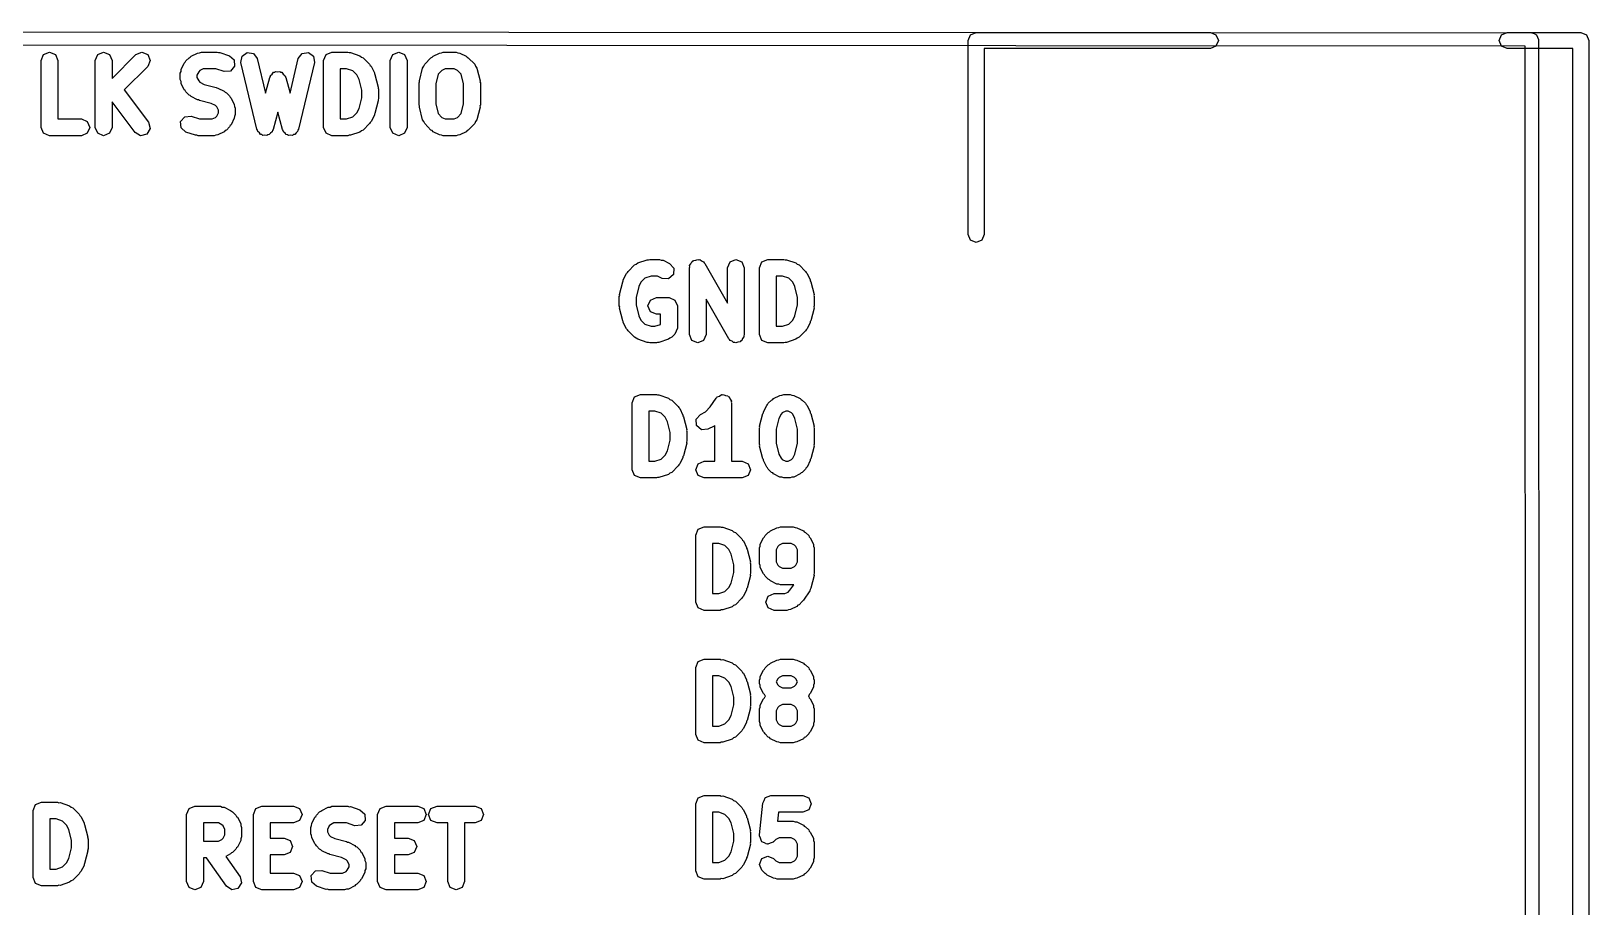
# Model space of a CAD drawing. Extents: x 111.8 to 135.3, y -132.5 to -98.3.
# Drawn here: x 123.64 to 135.29, y -105.99 to -99.44 of the extents above; entities that cross this region are included whole.
import ezdxf

# ---------------------------------------------------------------- set-up
doc = ezdxf.new("R2010")
doc.units = 0
doc.layers.add('BLACK', color=7, linetype='CONTINUOUS')

msp = doc.modelspace()

# ---------------------------------------------------------------- linework, layer by layer
at = {"layer": 'BLACK', "linetype": 'CONTINUOUS'}
for p, q in [((111.844, -99.444), (134.863, -99.456)), ((130.668, -99.473), (130.71, -99.455)), ((130.71, -99.455), (132.46, -99.455)), ((132.46, -99.455), (132.502, -99.473)), ((134.638, -99.473), (134.68, -99.455)), ((134.68, -99.455), (135.23, -99.455)), ((134.863, -99.456), (134.881, -99.463)), ((135.23, -99.455), (135.272, -99.473)), ((134.813, -99.556), (111.894, -99.544)), ((130.65, -99.515), (130.668, -99.473)), ((130.65, -100.965), (130.65, -99.515)), ((132.46, -99.575), (130.77, -99.575)), ((130.77, -99.575), (130.77, -100.965)), ((132.502, -99.557), (132.46, -99.575)), ((132.502, -99.473), (132.52, -99.515)), ((132.52, -99.515), (132.502, -99.557)), ((134.62, -99.515), (134.638, -99.473)), ((134.638, -99.557), (134.62, -99.515)), ((134.68, -99.575), (134.638, -99.557)), ((135.17, -99.575), (134.68, -99.575)), ((134.827, -128.596), (134.813, -99.556)), ((134.881, -99.463), (134.899, -99.471)), ((134.899, -99.471), (134.899, -99.471)), ((134.899, -99.471), (134.899, -99.471)), ((134.899, -99.471), (134.906, -99.488)), ((134.906, -99.488), (134.913, -99.506)), ((134.913, -99.506), (134.927, -128.646)), ((135.17, -114.475), (135.17, -99.575)), ((135.272, -99.473), (135.29, -99.515)), ((135.29, -99.515), (135.29, -114.535)), ((123.718, -99.664), (123.736, -99.62)), ((123.718, -100.164), (123.718, -99.664)), ((123.736, -99.62), (123.78, -99.601)), ((123.78, -99.601), (123.825, -99.62)), ((123.825, -99.62), (123.843, -99.664)), ((123.843, -99.664), (123.843, -100.101)), ((124.123, -99.664), (124.141, -99.62)), ((124.123, -100.164), (124.123, -99.664)), ((124.141, -99.62), (124.185, -99.601)), ((124.185, -99.601), (124.229, -99.62)), ((124.229, -99.62), (124.248, -99.664)), ((124.248, -99.799), (124.427, -99.62)), ((124.248, -99.664), (124.248, -99.799)), ((124.427, -99.62), (124.471, -99.601)), ((124.471, -99.601), (124.515, -99.62)), ((124.515, -99.62), (124.533, -99.664)), ((124.533, -99.664), (124.515, -99.708)), ((124.765, -99.731), (124.788, -99.683)), ((124.788, -99.683), (124.796, -99.677)), ((124.796, -99.677), (124.8, -99.667)), ((124.8, -99.667), (124.824, -99.643)), ((124.824, -99.643), (124.833, -99.639)), ((124.833, -99.639), (124.84, -99.632)), ((124.84, -99.632), (124.888, -99.608)), ((124.888, -99.608), (124.902, -99.607)), ((124.902, -99.607), (124.916, -99.601)), ((124.916, -99.601), (125.035, -99.601)), ((125.035, -99.601), (125.044, -99.605)), ((125.044, -99.605), (125.055, -99.604)), ((125.055, -99.604), (125.126, -99.628)), ((125.126, -99.628), (125.162, -99.659)), ((125.162, -99.659), (125.165, -99.707)), ((125.212, -99.678), (125.22, -99.631)), ((125.331, -100.178), (125.212, -99.678)), ((125.22, -99.631), (125.258, -99.603)), ((125.258, -99.603), (125.306, -99.611)), ((125.306, -99.611), (125.334, -99.649)), ((125.334, -99.649), (125.395, -99.908)), ((125.579, -99.908), (125.641, -99.649)), ((125.641, -99.649), (125.669, -99.611)), ((125.762, -99.678), (125.643, -100.178)), ((125.669, -99.611), (125.716, -99.603)), ((125.716, -99.603), (125.755, -99.631)), ((125.755, -99.631), (125.762, -99.678)), ((125.829, -99.664), (125.848, -99.62)), ((125.829, -100.164), (125.829, -99.664)), ((125.848, -99.62), (125.892, -99.601)), ((125.892, -99.601), (126.011, -99.601)), ((126.011, -99.601), (126.02, -99.605)), ((126.02, -99.605), (126.031, -99.604)), ((126.031, -99.604), (126.102, -99.628)), ((126.102, -99.628), (126.113, -99.638)), ((126.113, -99.638), (126.127, -99.643)), ((126.127, -99.643), (126.174, -99.691)), ((126.174, -99.691), (126.178, -99.7)), ((126.329, -99.664), (126.348, -99.62)), ((126.329, -100.164), (126.329, -99.664)), ((126.348, -99.62), (126.392, -99.601)), ((126.392, -99.601), (126.436, -99.62)), ((126.436, -99.62), (126.454, -99.664)), ((126.454, -99.664), (126.454, -100.164)), ((126.579, -99.707), (126.586, -99.691)), ((126.586, -99.691), (126.633, -99.643)), ((126.633, -99.643), (126.643, -99.639)), ((126.643, -99.639), (126.65, -99.632)), ((126.65, -99.632), (126.697, -99.608)), ((126.697, -99.608), (126.712, -99.607)), ((126.712, -99.607), (126.725, -99.601)), ((126.725, -99.601), (126.82, -99.601)), ((126.82, -99.601), (126.834, -99.607)), ((126.834, -99.607), (126.848, -99.608)), ((126.848, -99.608), (126.896, -99.632)), ((126.896, -99.632), (126.903, -99.639)), ((126.903, -99.639), (126.912, -99.643)), ((126.912, -99.643), (126.96, -99.691)), ((126.96, -99.691), (126.966, -99.707)), ((124.515, -99.708), (124.339, -99.884)), ((124.758, -99.759), (124.764, -99.746)), ((124.758, -99.806), (124.758, -99.759)), ((124.764, -99.82), (124.758, -99.806)), ((124.764, -99.746), (124.765, -99.731)), ((124.896, -99.748), (124.883, -99.774)), ((124.883, -99.774), (124.883, -99.792)), ((124.883, -99.792), (124.896, -99.817)), ((124.905, -99.739), (124.896, -99.748)), ((124.93, -99.726), (124.905, -99.739)), ((125.025, -99.726), (124.93, -99.726)), ((125.086, -99.747), (125.025, -99.726)), ((125.134, -99.743), (125.086, -99.747)), ((125.165, -99.707), (125.134, -99.743)), ((125.395, -99.908), (125.427, -99.79)), ((125.427, -99.79), (125.432, -99.784)), ((125.432, -99.784), (125.433, -99.775)), ((125.433, -99.775), (125.446, -99.765)), ((125.446, -99.765), (125.456, -99.752)), ((125.456, -99.752), (125.464, -99.751)), ((125.464, -99.751), (125.471, -99.746)), ((125.471, -99.746), (125.487, -99.748)), ((125.487, -99.748), (125.503, -99.746)), ((125.503, -99.746), (125.51, -99.751)), ((125.51, -99.751), (125.518, -99.752)), ((125.518, -99.752), (125.528, -99.765)), ((125.528, -99.765), (125.541, -99.775)), ((125.541, -99.775), (125.542, -99.784)), ((125.542, -99.784), (125.548, -99.79)), ((125.548, -99.79), (125.579, -99.908)), ((126.001, -99.726), (125.954, -99.726)), ((125.954, -99.726), (125.954, -100.101)), ((126.049, -99.742), (126.001, -99.726)), ((126.079, -99.772), (126.049, -99.742)), ((126.095, -99.805), (126.079, -99.772)), ((126.115, -99.886), (126.095, -99.805)), ((126.178, -99.7), (126.186, -99.707)), ((126.186, -99.707), (126.21, -99.755)), ((126.21, -99.755), (126.21, -99.762)), ((126.21, -99.762), (126.214, -99.768)), ((126.214, -99.768), (126.238, -99.863)), ((126.546, -99.815), (126.569, -99.72)), ((126.569, -99.72), (126.579, -99.707)), ((126.686, -99.767), (126.669, -99.838)), ((126.715, -99.739), (126.686, -99.767)), ((126.74, -99.726), (126.715, -99.739)), ((126.806, -99.726), (126.74, -99.726)), ((126.831, -99.739), (126.806, -99.726)), ((126.859, -99.767), (126.831, -99.739)), ((126.877, -99.838), (126.859, -99.767)), ((126.966, -99.707), (126.976, -99.72)), ((126.976, -99.72), (127, -99.815)), ((124.339, -99.884), (124.521, -100.126)), ((124.765, -99.835), (124.764, -99.82)), ((124.788, -99.882), (124.765, -99.835)), ((124.796, -99.889), (124.788, -99.882)), ((124.8, -99.898), (124.796, -99.889)), ((124.824, -99.922), (124.8, -99.898)), ((124.833, -99.926), (124.824, -99.922)), ((124.84, -99.934), (124.833, -99.926)), ((124.896, -99.817), (124.905, -99.827)), ((124.905, -99.827), (124.938, -99.843)), ((124.938, -99.843), (125.026, -99.865)), ((125.026, -99.865), (125.032, -99.869)), ((125.032, -99.869), (125.039, -99.87)), ((125.039, -99.87), (125.087, -99.894)), ((125.087, -99.894), (125.093, -99.901)), ((125.093, -99.901), (125.103, -99.905)), ((125.103, -99.905), (125.127, -99.929)), ((126.115, -99.942), (126.115, -99.886)), ((126.238, -99.863), (126.237, -99.871)), ((126.237, -99.871), (126.24, -99.878)), ((126.24, -99.878), (126.24, -99.949)), ((126.544, -99.83), (126.547, -99.823)), ((126.544, -99.997), (126.544, -99.83)), ((126.547, -99.823), (126.546, -99.815)), ((126.669, -99.838), (126.669, -99.989)), ((126.877, -99.989), (126.877, -99.838)), ((127, -99.815), (126.999, -99.823)), ((126.999, -99.823), (127.002, -99.83)), ((127.002, -99.83), (127.002, -99.997)), ((124.25, -99.973), (124.248, -99.975)), ((124.248, -99.975), (124.248, -100.164)), ((124.421, -100.201), (124.25, -99.973)), ((124.888, -99.958), (124.84, -99.934)), ((124.895, -99.958), (124.888, -99.958)), ((124.901, -99.962), (124.895, -99.958)), ((124.989, -99.985), (124.901, -99.962)), ((125.022, -100.001), (124.989, -99.985)), ((125.031, -100.01), (125.022, -100.001)), ((125.044, -100.036), (125.031, -100.01)), ((125.044, -100.054), (125.044, -100.036)), ((125.127, -99.929), (125.131, -99.939)), ((125.131, -99.939), (125.138, -99.945)), ((125.138, -99.945), (125.162, -99.993)), ((125.162, -99.993), (125.163, -100.007)), ((125.163, -100.007), (125.169, -100.021)), ((125.169, -100.021), (125.169, -100.068)), ((126.079, -100.055), (126.095, -100.023)), ((126.095, -100.023), (126.115, -99.942)), ((126.238, -99.965), (126.214, -100.06)), ((126.24, -99.949), (126.237, -99.957)), ((126.237, -99.957), (126.238, -99.965)), ((126.547, -100.004), (126.544, -99.997)), ((126.546, -100.012), (126.547, -100.004)), ((126.569, -100.107), (126.546, -100.012)), ((126.669, -99.989), (126.686, -100.06)), ((126.859, -100.06), (126.877, -99.989)), ((127, -100.012), (126.976, -100.107)), ((127.002, -99.997), (126.999, -100.004)), ((126.999, -100.004), (127, -100.012)), ((123.843, -100.101), (124.019, -100.101)), ((124.019, -100.101), (124.063, -100.119)), ((124.063, -100.119), (124.081, -100.164)), ((124.521, -100.126), (124.533, -100.173)), ((124.761, -100.12), (124.793, -100.084)), ((124.765, -100.168), (124.761, -100.12)), ((124.793, -100.084), (124.84, -100.081)), ((124.84, -100.081), (124.902, -100.101)), ((124.902, -100.101), (124.996, -100.101)), ((124.996, -100.101), (125.022, -100.089)), ((125.022, -100.089), (125.031, -100.079)), ((125.031, -100.079), (125.044, -100.054)), ((125.131, -100.151), (125.127, -100.16)), ((125.138, -100.144), (125.131, -100.151)), ((125.162, -100.096), (125.138, -100.144)), ((125.163, -100.082), (125.162, -100.096)), ((125.169, -100.068), (125.163, -100.082)), ((125.487, -100.049), (125.452, -100.18)), ((125.522, -100.18), (125.487, -100.049)), ((125.954, -100.101), (126.001, -100.101)), ((126.001, -100.101), (126.049, -100.085)), ((126.049, -100.085), (126.079, -100.055)), ((126.174, -100.136), (126.127, -100.184)), ((126.178, -100.127), (126.174, -100.136)), ((126.186, -100.12), (126.178, -100.127)), ((126.21, -100.073), (126.186, -100.12)), ((126.214, -100.06), (126.21, -100.066)), ((126.21, -100.066), (126.21, -100.073)), ((126.579, -100.121), (126.569, -100.107)), ((126.586, -100.136), (126.579, -100.121)), ((126.633, -100.184), (126.586, -100.136)), ((126.686, -100.06), (126.715, -100.089)), ((126.715, -100.089), (126.74, -100.101)), ((126.74, -100.101), (126.806, -100.101)), ((126.806, -100.101), (126.831, -100.089)), ((126.831, -100.089), (126.859, -100.06)), ((126.96, -100.136), (126.912, -100.184)), ((126.966, -100.121), (126.96, -100.136)), ((126.976, -100.107), (126.966, -100.121)), ((123.736, -100.208), (123.718, -100.164)), ((123.78, -100.226), (123.736, -100.208)), ((124.019, -100.226), (123.78, -100.226)), ((124.063, -100.208), (124.019, -100.226)), ((124.081, -100.164), (124.063, -100.208)), ((124.141, -100.208), (124.123, -100.164)), ((124.185, -100.226), (124.141, -100.208)), ((124.229, -100.208), (124.185, -100.226)), ((124.248, -100.164), (124.229, -100.208)), ((124.462, -100.226), (124.421, -100.201)), ((124.508, -100.214), (124.462, -100.226)), ((124.533, -100.173), (124.508, -100.214)), ((124.801, -100.199), (124.765, -100.168)), ((124.872, -100.223), (124.801, -100.199)), ((124.882, -100.222), (124.872, -100.223)), ((124.892, -100.226), (124.882, -100.222)), ((125.011, -100.226), (124.892, -100.226)), ((125.024, -100.221), (125.011, -100.226)), ((125.039, -100.22), (125.024, -100.221)), ((125.087, -100.196), (125.039, -100.22)), ((125.093, -100.188), (125.087, -100.196)), ((125.103, -100.184), (125.093, -100.188)), ((125.127, -100.16), (125.103, -100.184)), ((125.337, -100.186), (125.331, -100.178)), ((125.338, -100.195), (125.337, -100.186)), ((125.35, -100.204), (125.338, -100.195)), ((125.359, -100.217), (125.35, -100.204)), ((125.368, -100.218), (125.359, -100.217)), ((125.376, -100.224), (125.368, -100.218)), ((125.391, -100.222), (125.376, -100.224)), ((125.406, -100.224), (125.391, -100.222)), ((125.414, -100.219), (125.406, -100.224)), ((125.423, -100.218), (125.414, -100.219)), ((125.433, -100.206), (125.423, -100.218)), ((125.445, -100.196), (125.433, -100.206)), ((125.447, -100.187), (125.445, -100.196)), ((125.452, -100.18), (125.447, -100.187)), ((125.528, -100.187), (125.522, -100.18)), ((125.529, -100.196), (125.528, -100.187)), ((125.542, -100.206), (125.529, -100.196)), ((125.551, -100.218), (125.542, -100.206)), ((125.56, -100.219), (125.551, -100.218)), ((125.568, -100.224), (125.56, -100.219)), ((125.583, -100.222), (125.568, -100.224)), ((125.598, -100.224), (125.583, -100.222)), ((125.606, -100.218), (125.598, -100.224)), ((125.615, -100.217), (125.606, -100.218)), ((125.624, -100.204), (125.615, -100.217)), ((125.636, -100.195), (125.624, -100.204)), ((125.638, -100.186), (125.636, -100.195)), ((125.643, -100.178), (125.638, -100.186)), ((125.848, -100.208), (125.829, -100.164)), ((125.892, -100.226), (125.848, -100.208)), ((126.011, -100.226), (125.892, -100.226)), ((126.02, -100.222), (126.011, -100.226)), ((126.031, -100.223), (126.02, -100.222)), ((126.102, -100.199), (126.031, -100.223)), ((126.113, -100.19), (126.102, -100.199)), ((126.127, -100.184), (126.113, -100.19)), ((126.348, -100.208), (126.329, -100.164)), ((126.392, -100.226), (126.348, -100.208)), ((126.436, -100.208), (126.392, -100.226)), ((126.454, -100.164), (126.436, -100.208)), ((126.643, -100.188), (126.633, -100.184)), ((126.65, -100.196), (126.643, -100.188)), ((126.697, -100.22), (126.65, -100.196)), ((126.712, -100.221), (126.697, -100.22)), ((126.725, -100.226), (126.712, -100.221)), ((126.82, -100.226), (126.725, -100.226)), ((126.834, -100.221), (126.82, -100.226)), ((126.848, -100.22), (126.834, -100.221)), ((126.896, -100.196), (126.848, -100.22)), ((126.903, -100.188), (126.896, -100.196)), ((126.912, -100.184), (126.903, -100.188)), ((130.668, -101.007), (130.65, -100.965)), ((130.77, -100.965), (130.752, -101.007)), ((130.71, -101.025), (130.668, -101.007)), ((130.752, -101.007), (130.71, -101.025)), ((128.107, -101.241), (128.154, -101.193)), ((128.154, -101.193), (128.168, -101.188)), ((128.168, -101.188), (128.179, -101.178)), ((128.179, -101.178), (128.25, -101.154)), ((128.25, -101.154), (128.26, -101.155)), ((128.26, -101.155), (128.27, -101.151)), ((128.27, -101.151), (128.341, -101.151)), ((128.341, -101.151), (128.355, -101.157)), ((128.355, -101.157), (128.369, -101.158)), ((128.369, -101.158), (128.417, -101.182)), ((128.417, -101.182), (128.448, -101.218)), ((128.565, -101.214), (128.568, -101.206)), ((128.567, -101.197), (128.577, -101.184)), ((128.568, -101.206), (128.567, -101.197)), ((128.577, -101.184), (128.583, -101.169)), ((128.583, -101.169), (128.591, -101.166)), ((128.591, -101.166), (128.596, -101.159)), ((128.596, -101.159), (128.612, -101.157)), ((128.612, -101.157), (128.627, -101.151)), ((128.627, -101.151), (128.635, -101.154)), ((128.635, -101.154), (128.644, -101.153)), ((128.644, -101.153), (128.656, -101.163)), ((128.656, -101.163), (128.671, -101.169)), ((128.671, -101.169), (128.675, -101.177)), ((128.675, -101.177), (128.681, -101.183)), ((128.681, -101.183), (128.85, -101.478)), ((128.85, -101.214), (128.869, -101.169)), ((128.869, -101.169), (128.913, -101.151)), ((128.913, -101.151), (128.957, -101.169)), ((128.957, -101.169), (128.975, -101.214)), ((129.088, -101.214), (129.107, -101.169)), ((129.107, -101.169), (129.151, -101.151)), ((129.151, -101.151), (129.27, -101.151)), ((129.27, -101.151), (129.28, -101.155)), ((129.28, -101.155), (129.29, -101.154)), ((129.29, -101.154), (129.361, -101.178)), ((129.361, -101.178), (129.372, -101.188)), ((129.372, -101.188), (129.386, -101.193)), ((129.386, -101.193), (129.433, -101.241)), ((128.043, -101.413), (128.067, -101.318)), ((128.067, -101.318), (128.071, -101.312)), ((128.071, -101.305), (128.095, -101.257)), ((128.071, -101.312), (128.071, -101.305)), ((128.095, -101.257), (128.103, -101.25)), ((128.103, -101.25), (128.107, -101.241)), ((128.202, -101.322), (128.186, -101.355)), ((128.232, -101.292), (128.202, -101.322)), ((128.28, -101.276), (128.232, -101.292)), ((128.327, -101.276), (128.28, -101.276)), ((128.361, -101.293), (128.327, -101.276)), ((128.409, -101.297), (128.361, -101.293)), ((128.445, -101.265), (128.409, -101.297)), ((128.448, -101.218), (128.445, -101.265)), ((128.565, -101.714), (128.565, -101.214)), ((128.85, -101.478), (128.85, -101.214)), ((128.975, -101.214), (128.975, -101.714)), ((129.088, -101.714), (129.088, -101.214)), ((129.26, -101.276), (129.213, -101.276)), ((129.213, -101.276), (129.213, -101.651)), ((129.308, -101.292), (129.26, -101.276)), ((129.338, -101.322), (129.308, -101.292)), ((129.354, -101.355), (129.338, -101.322)), ((129.433, -101.241), (129.437, -101.25)), ((129.437, -101.25), (129.445, -101.257)), ((129.445, -101.257), (129.469, -101.305)), ((129.469, -101.305), (129.469, -101.312)), ((129.469, -101.312), (129.473, -101.318)), ((129.473, -101.318), (129.497, -101.413)), ((128.041, -101.428), (128.044, -101.421)), ((128.041, -101.499), (128.041, -101.428)), ((128.044, -101.421), (128.043, -101.413)), ((128.186, -101.355), (128.166, -101.436)), ((128.166, -101.436), (128.166, -101.492)), ((128.273, -101.455), (128.318, -101.437)), ((128.318, -101.437), (128.413, -101.437)), ((128.413, -101.437), (128.457, -101.455)), ((129.374, -101.436), (129.354, -101.355)), ((129.374, -101.492), (129.374, -101.436)), ((129.497, -101.413), (129.496, -101.421)), ((129.496, -101.421), (129.499, -101.428)), ((129.499, -101.428), (129.499, -101.499)), ((128.044, -101.507), (128.041, -101.499)), ((128.043, -101.515), (128.044, -101.507)), ((128.067, -101.61), (128.043, -101.515)), ((128.166, -101.492), (128.186, -101.573)), ((128.255, -101.499), (128.273, -101.455)), ((128.273, -101.544), (128.255, -101.499)), ((128.318, -101.562), (128.273, -101.544)), ((128.457, -101.455), (128.475, -101.499)), ((128.475, -101.499), (128.475, -101.666)), ((128.859, -101.745), (128.69, -101.449)), ((128.69, -101.449), (128.69, -101.714)), ((129.354, -101.573), (129.374, -101.492)), ((129.497, -101.515), (129.473, -101.61)), ((129.499, -101.499), (129.496, -101.507)), ((129.496, -101.507), (129.497, -101.515)), ((128.071, -101.616), (128.067, -101.61)), ((128.071, -101.623), (128.071, -101.616)), ((128.095, -101.67), (128.071, -101.623)), ((128.103, -101.677), (128.095, -101.67)), ((128.186, -101.573), (128.202, -101.605)), ((128.202, -101.605), (128.232, -101.635)), ((128.232, -101.635), (128.28, -101.651)), ((128.28, -101.651), (128.307, -101.651)), ((128.307, -101.651), (128.35, -101.637)), ((128.35, -101.562), (128.318, -101.562)), ((128.35, -101.637), (128.35, -101.562)), ((128.475, -101.666), (128.457, -101.71)), ((129.213, -101.651), (129.26, -101.651)), ((129.26, -101.651), (129.308, -101.635)), ((129.308, -101.635), (129.338, -101.605)), ((129.338, -101.605), (129.354, -101.573)), ((129.445, -101.67), (129.437, -101.677)), ((129.469, -101.623), (129.445, -101.67)), ((129.473, -101.61), (129.469, -101.616)), ((129.469, -101.616), (129.469, -101.623)), ((128.107, -101.686), (128.103, -101.677)), ((128.154, -101.734), (128.107, -101.686)), ((128.168, -101.74), (128.154, -101.734)), ((128.179, -101.749), (128.168, -101.74)), ((128.25, -101.773), (128.179, -101.749)), ((128.26, -101.772), (128.25, -101.773)), ((128.27, -101.776), (128.26, -101.772)), ((128.318, -101.776), (128.27, -101.776)), ((128.327, -101.772), (128.318, -101.776)), ((128.337, -101.773), (128.327, -101.772)), ((128.409, -101.749), (128.337, -101.773)), ((128.42, -101.74), (128.409, -101.749)), ((128.433, -101.734), (128.42, -101.74)), ((128.457, -101.71), (128.433, -101.734)), ((128.583, -101.758), (128.565, -101.714)), ((128.627, -101.776), (128.583, -101.758)), ((128.671, -101.758), (128.627, -101.776)), ((128.69, -101.714), (128.671, -101.758)), ((128.865, -101.75), (128.859, -101.745)), ((128.869, -101.758), (128.865, -101.75)), ((128.884, -101.764), (128.869, -101.758)), ((128.896, -101.774), (128.884, -101.764)), ((128.905, -101.773), (128.896, -101.774)), ((128.913, -101.776), (128.905, -101.773)), ((128.928, -101.77), (128.913, -101.776)), ((128.944, -101.768), (128.928, -101.77)), ((128.949, -101.761), (128.944, -101.768)), ((128.957, -101.758), (128.949, -101.761)), ((128.963, -101.743), (128.957, -101.758)), ((128.973, -101.73), (128.963, -101.743)), ((128.975, -101.714), (128.972, -101.722)), ((128.972, -101.722), (128.973, -101.73)), ((129.107, -101.758), (129.088, -101.714)), ((129.151, -101.776), (129.107, -101.758)), ((129.27, -101.776), (129.151, -101.776)), ((129.28, -101.772), (129.27, -101.776)), ((129.29, -101.773), (129.28, -101.772)), ((129.361, -101.749), (129.29, -101.773)), ((129.372, -101.74), (129.361, -101.749)), ((129.386, -101.734), (129.372, -101.74)), ((129.433, -101.686), (129.386, -101.734)), ((129.437, -101.677), (129.433, -101.686)), ((128.136, -102.224), (128.154, -102.179)), ((128.136, -102.724), (128.136, -102.224)), ((128.154, -102.179), (128.199, -102.161)), ((128.199, -102.161), (128.318, -102.161)), ((128.318, -102.161), (128.327, -102.165)), ((128.327, -102.165), (128.337, -102.164)), ((128.337, -102.164), (128.409, -102.188)), ((128.409, -102.188), (128.42, -102.198)), ((128.42, -102.198), (128.433, -102.203)), ((128.433, -102.203), (128.481, -102.251)), ((128.481, -102.251), (128.485, -102.26)), ((128.685, -102.291), (128.721, -102.255)), ((128.721, -102.255), (128.766, -102.189)), ((128.766, -102.189), (128.771, -102.185)), ((128.771, -102.185), (128.773, -102.179)), ((128.773, -102.179), (128.79, -102.173)), ((128.79, -102.173), (128.805, -102.162)), ((128.805, -102.162), (128.812, -102.164)), ((128.812, -102.164), (128.818, -102.161)), ((128.818, -102.161), (128.834, -102.168)), ((128.834, -102.168), (128.852, -102.172)), ((128.852, -102.172), (128.856, -102.177)), ((128.856, -102.177), (128.862, -102.179)), ((128.862, -102.179), (128.869, -102.196)), ((128.869, -102.196), (128.879, -102.211)), ((128.879, -102.211), (128.878, -102.218)), ((128.878, -102.218), (128.88, -102.224)), ((128.88, -102.224), (128.88, -102.661)), ((129.119, -102.291), (129.143, -102.243)), ((129.143, -102.243), (129.15, -102.237)), ((129.15, -102.237), (129.154, -102.227)), ((129.154, -102.227), (129.178, -102.203)), ((129.178, -102.203), (129.188, -102.199)), ((129.188, -102.199), (129.194, -102.192)), ((129.194, -102.192), (129.242, -102.168)), ((129.242, -102.168), (129.257, -102.167)), ((129.257, -102.167), (129.27, -102.161)), ((129.27, -102.161), (129.318, -102.161)), ((129.318, -102.161), (129.331, -102.167)), ((129.331, -102.167), (129.346, -102.168)), ((129.346, -102.168), (129.393, -102.192)), ((129.393, -102.192), (129.4, -102.199)), ((129.4, -102.199), (129.409, -102.203)), ((129.409, -102.203), (129.433, -102.227)), ((129.433, -102.227), (129.437, -102.237)), ((129.437, -102.237), (129.445, -102.243)), ((129.445, -102.243), (129.469, -102.291)), ((128.307, -102.286), (128.261, -102.286)), ((128.261, -102.286), (128.261, -102.661)), ((128.355, -102.302), (128.307, -102.286)), ((128.385, -102.332), (128.355, -102.302)), ((128.402, -102.365), (128.385, -102.332)), ((128.422, -102.446), (128.402, -102.365)), ((128.485, -102.26), (128.493, -102.267)), ((128.493, -102.267), (128.516, -102.315)), ((128.516, -102.315), (128.517, -102.322)), ((128.517, -102.322), (128.521, -102.328)), ((128.521, -102.328), (128.545, -102.423)), ((128.615, -102.347), (128.647, -102.311)), ((128.619, -102.394), (128.615, -102.347)), ((128.647, -102.311), (128.685, -102.291)), ((129.09, -102.399), (129.114, -102.304)), ((129.114, -102.304), (129.118, -102.298)), ((129.118, -102.298), (129.119, -102.291)), ((129.234, -102.341), (129.213, -102.422)), ((129.25, -102.308), (129.234, -102.341)), ((129.259, -102.299), (129.25, -102.308)), ((129.285, -102.286), (129.259, -102.299)), ((129.303, -102.286), (129.285, -102.286)), ((129.328, -102.299), (129.303, -102.286)), ((129.338, -102.308), (129.328, -102.299)), ((129.354, -102.341), (129.338, -102.308)), ((129.374, -102.422), (129.354, -102.341)), ((129.469, -102.291), (129.469, -102.298)), ((129.469, -102.298), (129.473, -102.304)), ((129.473, -102.304), (129.497, -102.399)), ((128.422, -102.502), (128.422, -102.446)), ((128.545, -102.423), (128.544, -102.431)), ((128.544, -102.431), (128.547, -102.438)), ((128.547, -102.438), (128.547, -102.509)), ((128.655, -102.426), (128.619, -102.394)), ((128.703, -102.422), (128.655, -102.426)), ((128.75, -102.399), (128.703, -102.422)), ((128.755, -102.393), (128.75, -102.399)), ((128.755, -102.661), (128.755, -102.393)), ((129.088, -102.414), (129.091, -102.407)), ((129.088, -102.533), (129.088, -102.414)), ((129.091, -102.407), (129.09, -102.399)), ((129.213, -102.422), (129.213, -102.526)), ((129.374, -102.526), (129.374, -102.422)), ((129.497, -102.399), (129.496, -102.407)), ((129.496, -102.407), (129.499, -102.414)), ((129.499, -102.414), (129.499, -102.533)), ((128.385, -102.615), (128.402, -102.583)), ((128.402, -102.583), (128.422, -102.502)), ((128.545, -102.525), (128.521, -102.62)), ((128.547, -102.509), (128.544, -102.517)), ((128.544, -102.517), (128.545, -102.525)), ((129.091, -102.541), (129.088, -102.533)), ((129.09, -102.548), (129.091, -102.541)), ((129.114, -102.644), (129.09, -102.548)), ((129.213, -102.526), (129.234, -102.607)), ((129.354, -102.607), (129.374, -102.526)), ((129.497, -102.548), (129.473, -102.644)), ((129.499, -102.533), (129.496, -102.541)), ((129.496, -102.541), (129.497, -102.548)), ((128.261, -102.661), (128.307, -102.661)), ((128.307, -102.661), (128.355, -102.645)), ((128.355, -102.645), (128.385, -102.615)), ((128.481, -102.696), (128.433, -102.744)), ((128.485, -102.687), (128.481, -102.696)), ((128.493, -102.68), (128.485, -102.687)), ((128.516, -102.633), (128.493, -102.68)), ((128.517, -102.626), (128.516, -102.633)), ((128.521, -102.62), (128.517, -102.626)), ((128.612, -102.724), (128.631, -102.679)), ((128.631, -102.679), (128.675, -102.661)), ((128.675, -102.661), (128.755, -102.661)), ((128.88, -102.661), (128.96, -102.661)), ((128.96, -102.661), (129.005, -102.679)), ((129.005, -102.679), (129.023, -102.724)), ((129.118, -102.649), (129.114, -102.644)), ((129.119, -102.656), (129.118, -102.649)), ((129.143, -102.704), (129.119, -102.656)), ((129.15, -102.711), (129.143, -102.704)), ((129.154, -102.72), (129.15, -102.711)), ((129.178, -102.744), (129.154, -102.72)), ((129.234, -102.607), (129.25, -102.639)), ((129.25, -102.639), (129.259, -102.649)), ((129.259, -102.649), (129.285, -102.661)), ((129.285, -102.661), (129.303, -102.661)), ((129.303, -102.661), (129.328, -102.649)), ((129.328, -102.649), (129.338, -102.639)), ((129.338, -102.639), (129.354, -102.607)), ((129.433, -102.72), (129.409, -102.744)), ((129.437, -102.711), (129.433, -102.72)), ((129.445, -102.704), (129.437, -102.711)), ((129.469, -102.656), (129.445, -102.704)), ((129.473, -102.644), (129.469, -102.649)), ((129.469, -102.649), (129.469, -102.656)), ((128.154, -102.768), (128.136, -102.724)), ((128.199, -102.786), (128.154, -102.768)), ((128.318, -102.786), (128.199, -102.786)), ((128.327, -102.782), (128.318, -102.786)), ((128.337, -102.783), (128.327, -102.782)), ((128.409, -102.759), (128.337, -102.783)), ((128.42, -102.75), (128.409, -102.759)), ((128.433, -102.744), (128.42, -102.75)), ((128.631, -102.768), (128.612, -102.724)), ((128.675, -102.786), (128.631, -102.768)), ((128.818, -102.786), (128.675, -102.786)), ((128.96, -102.786), (128.818, -102.786)), ((129.005, -102.768), (128.96, -102.786)), ((129.023, -102.724), (129.005, -102.768)), ((129.188, -102.748), (129.178, -102.744)), ((129.194, -102.756), (129.188, -102.748)), ((129.242, -102.78), (129.194, -102.756)), ((129.257, -102.781), (129.242, -102.78)), ((129.27, -102.786), (129.257, -102.781)), ((129.318, -102.786), (129.27, -102.786)), ((129.331, -102.781), (129.318, -102.786)), ((129.346, -102.78), (129.331, -102.781)), ((129.393, -102.756), (129.346, -102.78)), ((129.4, -102.748), (129.393, -102.756)), ((129.409, -102.744), (129.4, -102.748)), ((128.612, -103.214), (128.631, -103.169)), ((128.631, -103.169), (128.675, -103.151)), ((128.675, -103.151), (128.794, -103.151)), ((128.794, -103.151), (128.803, -103.155)), ((128.803, -103.155), (128.814, -103.154)), ((128.814, -103.154), (128.885, -103.178)), ((128.885, -103.178), (128.896, -103.188)), ((129.164, -103.189), (129.171, -103.182)), ((129.171, -103.182), (129.218, -103.158)), ((129.218, -103.158), (129.233, -103.157)), ((129.233, -103.157), (129.246, -103.151)), ((129.246, -103.151), (129.341, -103.151)), ((129.341, -103.151), (129.355, -103.157)), ((129.355, -103.157), (129.369, -103.158)), ((129.369, -103.158), (129.417, -103.182)), ((129.417, -103.182), (129.424, -103.189)), ((128.612, -103.714), (128.612, -103.214)), ((128.784, -103.276), (128.737, -103.276)), ((128.737, -103.276), (128.737, -103.651)), ((128.831, -103.292), (128.784, -103.276)), ((128.861, -103.322), (128.831, -103.292)), ((128.896, -103.188), (128.909, -103.193)), ((128.909, -103.193), (128.957, -103.241)), ((128.957, -103.241), (128.961, -103.25)), ((128.961, -103.25), (128.969, -103.257)), ((128.969, -103.257), (128.993, -103.305)), ((129.088, -103.309), (129.094, -103.295)), ((129.094, -103.295), (129.095, -103.281)), ((129.095, -103.281), (129.119, -103.233)), ((129.119, -103.233), (129.127, -103.227)), ((129.127, -103.227), (129.131, -103.217)), ((129.131, -103.217), (129.154, -103.193)), ((129.154, -103.193), (129.164, -103.189)), ((129.226, -103.298), (129.213, -103.324)), ((129.236, -103.289), (129.226, -103.298)), ((129.261, -103.276), (129.236, -103.289)), ((129.327, -103.276), (129.261, -103.276)), ((129.352, -103.289), (129.327, -103.276)), ((129.361, -103.298), (129.352, -103.289)), ((129.374, -103.324), (129.361, -103.298)), ((129.424, -103.189), (129.433, -103.193)), ((129.433, -103.193), (129.457, -103.217)), ((129.457, -103.217), (129.461, -103.227)), ((129.461, -103.227), (129.469, -103.233)), ((129.469, -103.233), (129.493, -103.281)), ((129.493, -103.281), (129.494, -103.295)), ((129.494, -103.295), (129.499, -103.309)), ((128.878, -103.355), (128.861, -103.322)), ((128.898, -103.436), (128.878, -103.355)), ((128.993, -103.305), (128.993, -103.312)), ((128.993, -103.312), (128.997, -103.318)), ((128.997, -103.318), (129.021, -103.413)), ((129.021, -103.413), (129.02, -103.421)), ((129.088, -103.428), (129.088, -103.309)), ((129.213, -103.324), (129.213, -103.413)), ((129.213, -103.413), (129.226, -103.439)), ((129.361, -103.439), (129.374, -103.413)), ((129.374, -103.413), (129.374, -103.324)), ((129.499, -103.309), (129.499, -103.499)), ((128.878, -103.573), (128.898, -103.492)), ((128.898, -103.492), (128.898, -103.436)), ((129.021, -103.515), (128.997, -103.61)), ((129.02, -103.421), (129.023, -103.428)), ((129.023, -103.499), (129.02, -103.507)), ((129.02, -103.507), (129.021, -103.515)), ((129.023, -103.428), (129.023, -103.499)), ((129.094, -103.441), (129.088, -103.428)), ((129.095, -103.456), (129.094, -103.441)), ((129.119, -103.504), (129.095, -103.456)), ((129.127, -103.51), (129.119, -103.504)), ((129.131, -103.52), (129.127, -103.51)), ((129.154, -103.544), (129.131, -103.52)), ((129.226, -103.439), (129.236, -103.448)), ((129.236, -103.448), (129.261, -103.461)), ((129.261, -103.461), (129.327, -103.461)), ((129.327, -103.461), (129.352, -103.448)), ((129.352, -103.448), (129.361, -103.439)), ((129.497, -103.515), (129.473, -103.61)), ((129.499, -103.499), (129.496, -103.507)), ((129.496, -103.507), (129.497, -103.515)), ((128.737, -103.651), (128.784, -103.651)), ((128.784, -103.651), (128.831, -103.635)), ((128.831, -103.635), (128.861, -103.605)), ((128.861, -103.605), (128.878, -103.573)), ((128.993, -103.623), (128.969, -103.67)), ((128.997, -103.61), (128.993, -103.616)), ((128.993, -103.616), (128.993, -103.623)), ((129.164, -103.548), (129.154, -103.544)), ((129.154, -103.669), (129.199, -103.651)), ((129.171, -103.555), (129.164, -103.548)), ((129.218, -103.579), (129.171, -103.555)), ((129.199, -103.651), (129.279, -103.651)), ((129.233, -103.58), (129.218, -103.579)), ((129.246, -103.586), (129.233, -103.58)), ((129.341, -103.586), (129.246, -103.586)), ((129.279, -103.651), (129.304, -103.639)), ((129.304, -103.639), (129.317, -103.626)), ((129.317, -103.626), (129.345, -103.584)), ((129.345, -103.584), (129.341, -103.586)), ((129.465, -103.629), (129.417, -103.701)), ((129.467, -103.619), (129.465, -103.629)), ((129.473, -103.61), (129.467, -103.619)), ((128.631, -103.758), (128.612, -103.714)), ((128.675, -103.776), (128.631, -103.758)), ((128.885, -103.749), (128.814, -103.773)), ((128.896, -103.74), (128.885, -103.749)), ((128.909, -103.734), (128.896, -103.74)), ((128.957, -103.686), (128.909, -103.734)), ((128.961, -103.677), (128.957, -103.686)), ((128.969, -103.67), (128.961, -103.677)), ((129.136, -103.714), (129.154, -103.669)), ((129.154, -103.758), (129.136, -103.714)), ((129.199, -103.776), (129.154, -103.758)), ((129.322, -103.77), (129.307, -103.771)), ((129.369, -103.746), (129.322, -103.77)), ((129.376, -103.738), (129.369, -103.746)), ((129.386, -103.734), (129.376, -103.738)), ((129.409, -103.71), (129.386, -103.734)), ((129.412, -103.704), (129.409, -103.71)), ((129.417, -103.701), (129.412, -103.704)), ((128.794, -103.776), (128.675, -103.776)), ((128.803, -103.772), (128.794, -103.776)), ((128.814, -103.773), (128.803, -103.772)), ((129.294, -103.776), (129.199, -103.776)), ((129.307, -103.771), (129.294, -103.776)), ((128.612, -104.204), (128.631, -104.159)), ((128.612, -104.704), (128.612, -104.204)), ((128.631, -104.159), (128.675, -104.141)), ((128.675, -104.141), (128.794, -104.141)), ((128.794, -104.141), (128.803, -104.145)), ((128.803, -104.145), (128.814, -104.144)), ((128.814, -104.144), (128.885, -104.168)), ((128.885, -104.168), (128.896, -104.178)), ((128.896, -104.178), (128.909, -104.183)), ((128.909, -104.183), (128.957, -104.231)), ((128.957, -104.231), (128.961, -104.24)), ((129.095, -104.271), (129.119, -104.223)), ((129.119, -104.223), (129.127, -104.217)), ((129.127, -104.217), (129.131, -104.207)), ((129.131, -104.207), (129.154, -104.183)), ((129.154, -104.183), (129.164, -104.179)), ((129.164, -104.179), (129.171, -104.172)), ((129.171, -104.172), (129.218, -104.148)), ((129.218, -104.148), (129.233, -104.147)), ((129.233, -104.147), (129.246, -104.141)), ((129.246, -104.141), (129.341, -104.141)), ((129.341, -104.141), (129.355, -104.147)), ((129.355, -104.147), (129.369, -104.148)), ((129.369, -104.148), (129.417, -104.172)), ((129.417, -104.172), (129.424, -104.179)), ((129.424, -104.179), (129.433, -104.183)), ((129.433, -104.183), (129.457, -104.207)), ((129.457, -104.207), (129.461, -104.217)), ((129.461, -104.217), (129.469, -104.223)), ((129.469, -104.223), (129.493, -104.271)), ((128.784, -104.266), (128.737, -104.266)), ((128.737, -104.266), (128.737, -104.641)), ((128.831, -104.282), (128.784, -104.266)), ((128.861, -104.312), (128.831, -104.282)), ((128.878, -104.345), (128.861, -104.312)), ((128.898, -104.426), (128.878, -104.345)), ((128.961, -104.24), (128.969, -104.247)), ((128.969, -104.247), (128.993, -104.295)), ((128.993, -104.295), (128.993, -104.302)), ((128.993, -104.302), (128.997, -104.308)), ((128.997, -104.308), (129.021, -104.403)), ((129.088, -104.299), (129.094, -104.285)), ((129.088, -104.323), (129.088, -104.299)), ((129.094, -104.336), (129.088, -104.323)), ((129.094, -104.285), (129.095, -104.271)), ((129.095, -104.351), (129.094, -104.336)), ((129.119, -104.398), (129.095, -104.351)), ((129.226, -104.288), (129.215, -104.311)), ((129.215, -104.311), (129.226, -104.333)), ((129.236, -104.279), (129.226, -104.288)), ((129.226, -104.333), (129.236, -104.343)), ((129.261, -104.266), (129.236, -104.279)), ((129.236, -104.343), (129.261, -104.355)), ((129.327, -104.266), (129.261, -104.266)), ((129.352, -104.279), (129.327, -104.266)), ((129.327, -104.355), (129.352, -104.343)), ((129.361, -104.288), (129.352, -104.279)), ((129.352, -104.343), (129.361, -104.333)), ((129.373, -104.311), (129.361, -104.288)), ((129.361, -104.333), (129.373, -104.311)), ((129.493, -104.351), (129.469, -104.398)), ((129.493, -104.271), (129.494, -104.285)), ((129.494, -104.336), (129.493, -104.351)), ((129.494, -104.285), (129.499, -104.299)), ((129.499, -104.323), (129.494, -104.336)), ((129.499, -104.299), (129.499, -104.323)), ((128.898, -104.482), (128.898, -104.426)), ((129.021, -104.403), (129.02, -104.411)), ((129.02, -104.411), (129.023, -104.418)), ((129.023, -104.418), (129.023, -104.489)), ((129.095, -104.485), (129.119, -104.438)), ((129.127, -104.405), (129.119, -104.398)), ((129.119, -104.438), (129.127, -104.431)), ((129.131, -104.415), (129.127, -104.405)), ((129.127, -104.431), (129.131, -104.421)), ((129.134, -104.418), (129.131, -104.415)), ((129.131, -104.421), (129.134, -104.418)), ((129.261, -104.355), (129.327, -104.355)), ((129.457, -104.415), (129.454, -104.418)), ((129.454, -104.418), (129.457, -104.421)), ((129.461, -104.405), (129.457, -104.415)), ((129.457, -104.421), (129.461, -104.431)), ((129.469, -104.398), (129.461, -104.405)), ((129.461, -104.431), (129.469, -104.438)), ((129.469, -104.438), (129.493, -104.485)), ((128.861, -104.595), (128.878, -104.563)), ((128.878, -104.563), (128.898, -104.482)), ((129.021, -104.505), (128.997, -104.6)), ((129.023, -104.489), (129.02, -104.497)), ((129.02, -104.497), (129.021, -104.505)), ((129.088, -104.513), (129.094, -104.5)), ((129.088, -104.608), (129.088, -104.513)), ((129.094, -104.5), (129.095, -104.485)), ((129.226, -104.503), (129.213, -104.528)), ((129.213, -104.528), (129.213, -104.594)), ((129.236, -104.493), (129.226, -104.503)), ((129.261, -104.48), (129.236, -104.493)), ((129.327, -104.48), (129.261, -104.48)), ((129.352, -104.493), (129.327, -104.48)), ((129.361, -104.503), (129.352, -104.493)), ((129.374, -104.528), (129.361, -104.503)), ((129.374, -104.594), (129.374, -104.528)), ((129.493, -104.485), (129.494, -104.5)), ((129.494, -104.5), (129.499, -104.513)), ((129.499, -104.513), (129.499, -104.608)), ((128.737, -104.641), (128.784, -104.641)), ((128.784, -104.641), (128.831, -104.625)), ((128.831, -104.625), (128.861, -104.595)), ((128.957, -104.676), (128.909, -104.724)), ((128.961, -104.667), (128.957, -104.676)), ((128.969, -104.66), (128.961, -104.667)), ((128.993, -104.613), (128.969, -104.66)), ((128.997, -104.6), (128.993, -104.606)), ((128.993, -104.606), (128.993, -104.613)), ((129.094, -104.622), (129.088, -104.608)), ((129.095, -104.636), (129.094, -104.622)), ((129.119, -104.684), (129.095, -104.636)), ((129.127, -104.691), (129.119, -104.684)), ((129.131, -104.7), (129.127, -104.691)), ((129.154, -104.724), (129.131, -104.7)), ((129.213, -104.594), (129.226, -104.619)), ((129.226, -104.619), (129.236, -104.629)), ((129.236, -104.629), (129.261, -104.641)), ((129.261, -104.641), (129.327, -104.641)), ((129.327, -104.641), (129.352, -104.629)), ((129.352, -104.629), (129.361, -104.619)), ((129.361, -104.619), (129.374, -104.594)), ((129.457, -104.7), (129.433, -104.724)), ((129.461, -104.691), (129.457, -104.7)), ((129.469, -104.684), (129.461, -104.691)), ((129.493, -104.636), (129.469, -104.684)), ((129.494, -104.622), (129.493, -104.636)), ((129.499, -104.608), (129.494, -104.622)), ((128.631, -104.748), (128.612, -104.704)), ((128.675, -104.766), (128.631, -104.748)), ((128.794, -104.766), (128.675, -104.766)), ((128.803, -104.762), (128.794, -104.766)), ((128.814, -104.763), (128.803, -104.762)), ((128.885, -104.739), (128.814, -104.763)), ((128.896, -104.73), (128.885, -104.739)), ((128.909, -104.724), (128.896, -104.73)), ((129.164, -104.728), (129.154, -104.724)), ((129.171, -104.736), (129.164, -104.728)), ((129.218, -104.76), (129.171, -104.736)), ((129.233, -104.761), (129.218, -104.76)), ((129.246, -104.766), (129.233, -104.761)), ((129.341, -104.766), (129.246, -104.766)), ((129.355, -104.761), (129.341, -104.766)), ((129.369, -104.76), (129.355, -104.761)), ((129.417, -104.736), (129.369, -104.76)), ((129.424, -104.728), (129.417, -104.736)), ((129.433, -104.724), (129.424, -104.728)), ((128.631, -105.179), (128.675, -105.161)), ((128.675, -105.161), (128.794, -105.161)), ((128.794, -105.161), (128.803, -105.165)), ((128.803, -105.165), (128.814, -105.164)), ((128.814, -105.164), (128.885, -105.188)), ((129.155, -105.169), (129.175, -105.161)), ((129.175, -105.161), (129.413, -105.161)), ((129.413, -105.161), (129.457, -105.179)), ((123.658, -105.274), (123.677, -105.229)), ((123.658, -105.774), (123.658, -105.274)), ((123.677, -105.229), (123.721, -105.211)), ((123.721, -105.211), (123.84, -105.211)), ((123.84, -105.211), (123.85, -105.215)), ((123.85, -105.215), (123.86, -105.214)), ((123.86, -105.214), (123.931, -105.238)), ((123.931, -105.238), (123.942, -105.248)), ((123.942, -105.248), (123.956, -105.253)), ((123.956, -105.253), (124.003, -105.301)), ((124.806, -105.304), (124.824, -105.259)), ((124.824, -105.259), (124.868, -105.241)), ((124.868, -105.241), (125.059, -105.241)), ((125.059, -105.241), (125.072, -105.247)), ((125.072, -105.247), (125.087, -105.248)), ((125.087, -105.248), (125.134, -105.272)), ((125.134, -105.272), (125.141, -105.279)), ((125.141, -105.279), (125.15, -105.283)), ((125.15, -105.283), (125.174, -105.307)), ((125.306, -105.304), (125.324, -105.259)), ((125.324, -105.259), (125.368, -105.241)), ((125.368, -105.241), (125.606, -105.241)), ((125.606, -105.241), (125.65, -105.259)), ((125.65, -105.259), (125.669, -105.304)), ((125.776, -105.307), (125.8, -105.283)), ((125.8, -105.283), (125.81, -105.279)), ((125.81, -105.279), (125.816, -105.272)), ((125.816, -105.272), (125.864, -105.248)), ((125.864, -105.248), (125.878, -105.247)), ((125.878, -105.247), (125.892, -105.241)), ((125.892, -105.241), (126.011, -105.241)), ((126.011, -105.241), (126.02, -105.245)), ((126.02, -105.245), (126.031, -105.244)), ((126.031, -105.244), (126.102, -105.268)), ((126.102, -105.268), (126.138, -105.3)), ((126.234, -105.304), (126.252, -105.259)), ((126.252, -105.259), (126.297, -105.241)), ((126.297, -105.241), (126.535, -105.241)), ((126.535, -105.241), (126.579, -105.259)), ((126.579, -105.259), (126.597, -105.304)), ((126.615, -105.304), (126.633, -105.259)), ((126.633, -105.259), (126.678, -105.241)), ((126.678, -105.241), (126.963, -105.241)), ((126.963, -105.241), (127.008, -105.259)), ((127.008, -105.259), (127.026, -105.304)), ((128.612, -105.224), (128.631, -105.179)), ((128.612, -105.724), (128.612, -105.224)), ((128.885, -105.188), (128.896, -105.198)), ((128.896, -105.198), (128.909, -105.203)), ((128.909, -105.203), (128.957, -105.251)), ((128.957, -105.251), (128.961, -105.26)), ((128.961, -105.26), (128.969, -105.267)), ((128.969, -105.267), (128.993, -105.315)), ((129.089, -105.456), (129.113, -105.217)), ((129.113, -105.217), (129.123, -105.199)), ((129.123, -105.199), (129.131, -105.179)), ((129.131, -105.179), (129.134, -105.178)), ((129.134, -105.178), (129.135, -105.175)), ((129.135, -105.175), (129.155, -105.169)), ((129.457, -105.268), (129.413, -105.286)), ((129.457, -105.179), (129.475, -105.224)), ((129.475, -105.224), (129.457, -105.268)), ((123.83, -105.336), (123.783, -105.336)), ((123.783, -105.336), (123.783, -105.711)), ((123.878, -105.352), (123.83, -105.336)), ((123.908, -105.382), (123.878, -105.352)), ((123.924, -105.415), (123.908, -105.382)), ((124.003, -105.301), (124.007, -105.31)), ((124.007, -105.31), (124.015, -105.317)), ((124.015, -105.317), (124.039, -105.365)), ((124.039, -105.365), (124.039, -105.372)), ((124.039, -105.372), (124.043, -105.378)), ((124.043, -105.378), (124.067, -105.473)), ((124.806, -105.804), (124.806, -105.304)), ((125.044, -105.366), (124.931, -105.366)), ((124.931, -105.366), (124.931, -105.503)), ((125.069, -105.379), (125.044, -105.366)), ((125.079, -105.388), (125.069, -105.379)), ((125.091, -105.414), (125.079, -105.388)), ((125.174, -105.307), (125.178, -105.317)), ((125.178, -105.317), (125.186, -105.323)), ((125.186, -105.323), (125.21, -105.371)), ((125.21, -105.371), (125.211, -105.385)), ((125.211, -105.385), (125.216, -105.399)), ((125.216, -105.399), (125.216, -105.47)), ((125.306, -105.804), (125.306, -105.304)), ((125.606, -105.366), (125.431, -105.366)), ((125.431, -105.366), (125.431, -105.479)), ((125.65, -105.348), (125.606, -105.366)), ((125.669, -105.304), (125.65, -105.348)), ((125.734, -105.399), (125.74, -105.385)), ((125.734, -105.447), (125.734, -105.399)), ((125.74, -105.385), (125.741, -105.371)), ((125.741, -105.371), (125.765, -105.323)), ((125.765, -105.323), (125.772, -105.317)), ((125.772, -105.317), (125.776, -105.307)), ((125.872, -105.388), (125.859, -105.414)), ((125.881, -105.379), (125.872, -105.388)), ((125.907, -105.366), (125.881, -105.379)), ((126.001, -105.366), (125.907, -105.366)), ((126.063, -105.387), (126.001, -105.366)), ((126.11, -105.383), (126.063, -105.387)), ((126.142, -105.347), (126.11, -105.383)), ((126.138, -105.3), (126.142, -105.347)), ((126.234, -105.804), (126.234, -105.304)), ((126.535, -105.366), (126.359, -105.366)), ((126.359, -105.366), (126.359, -105.479)), ((126.579, -105.348), (126.535, -105.366)), ((126.597, -105.304), (126.579, -105.348)), ((126.633, -105.348), (126.615, -105.304)), ((126.678, -105.366), (126.633, -105.348)), ((126.758, -105.366), (126.678, -105.366)), ((126.758, -105.804), (126.758, -105.366)), ((126.963, -105.366), (126.883, -105.366)), ((126.883, -105.366), (126.883, -105.804)), ((127.008, -105.348), (126.963, -105.366)), ((127.026, -105.304), (127.008, -105.348)), ((128.784, -105.286), (128.737, -105.286)), ((128.737, -105.286), (128.737, -105.661)), ((128.831, -105.302), (128.784, -105.286)), ((128.861, -105.332), (128.831, -105.302)), ((128.878, -105.365), (128.861, -105.332)), ((128.898, -105.446), (128.878, -105.365)), ((128.993, -105.315), (128.993, -105.322)), ((128.993, -105.322), (128.997, -105.328)), ((128.997, -105.328), (129.021, -105.423)), ((129.231, -105.286), (129.225, -105.352)), ((129.225, -105.352), (129.341, -105.352)), ((129.413, -105.286), (129.231, -105.286)), ((129.341, -105.352), (129.355, -105.357)), ((129.355, -105.357), (129.369, -105.358)), ((129.369, -105.358), (129.417, -105.382)), ((129.417, -105.382), (129.424, -105.39)), ((129.424, -105.39), (129.433, -105.394)), ((129.433, -105.394), (129.457, -105.418)), ((123.944, -105.496), (123.924, -105.415)), ((123.944, -105.552), (123.944, -105.496)), ((124.067, -105.473), (124.066, -105.481)), ((124.066, -105.481), (124.069, -105.488)), ((124.069, -105.488), (124.069, -105.559)), ((124.931, -105.503), (125.044, -105.503)), ((125.044, -105.503), (125.069, -105.49)), ((125.069, -105.49), (125.079, -105.481)), ((125.079, -105.481), (125.091, -105.456)), ((125.091, -105.456), (125.091, -105.414)), ((125.21, -105.498), (125.186, -105.546)), ((125.211, -105.484), (125.21, -105.498)), ((125.216, -105.47), (125.211, -105.484)), ((125.431, -105.479), (125.535, -105.479)), ((125.535, -105.479), (125.579, -105.498)), ((125.579, -105.498), (125.597, -105.542)), ((125.74, -105.46), (125.734, -105.447)), ((125.741, -105.474), (125.74, -105.46)), ((125.765, -105.522), (125.741, -105.474)), ((125.859, -105.414), (125.859, -105.432)), ((125.859, -105.432), (125.872, -105.457)), ((125.872, -105.457), (125.881, -105.467)), ((125.881, -105.467), (125.914, -105.483)), ((125.914, -105.483), (126.002, -105.505)), ((126.002, -105.505), (126.008, -105.509)), ((126.008, -105.509), (126.015, -105.51)), ((126.015, -105.51), (126.063, -105.534)), ((126.359, -105.479), (126.463, -105.479)), ((126.463, -105.479), (126.508, -105.498)), ((126.508, -105.498), (126.526, -105.542)), ((128.878, -105.583), (128.898, -105.502)), ((128.898, -105.502), (128.898, -105.446)), ((129.021, -105.423), (129.02, -105.431)), ((129.02, -105.431), (129.023, -105.438)), ((129.023, -105.509), (129.02, -105.517)), ((129.02, -105.517), (129.021, -105.525)), ((129.023, -105.438), (129.023, -105.509)), ((129.088, -105.462), (129.09, -105.459)), ((129.097, -105.481), (129.088, -105.462)), ((129.09, -105.459), (129.089, -105.456)), ((129.103, -105.501), (129.097, -105.481)), ((129.105, -105.503), (129.103, -105.501)), ((129.107, -105.506), (129.105, -105.503)), ((129.126, -105.514), (129.107, -105.506)), ((129.145, -105.524), (129.126, -105.514)), ((129.17, -105.516), (129.151, -105.524)), ((129.191, -105.51), (129.17, -105.516)), ((129.192, -105.507), (129.191, -105.51)), ((129.195, -105.506), (129.192, -105.507)), ((129.212, -105.489), (129.195, -105.506)), ((129.237, -105.477), (129.212, -105.489)), ((129.327, -105.477), (129.237, -105.477)), ((129.352, -105.489), (129.327, -105.477)), ((129.361, -105.499), (129.352, -105.489)), ((129.374, -105.524), (129.361, -105.499)), ((129.457, -105.418), (129.461, -105.427)), ((129.461, -105.427), (129.469, -105.434)), ((129.469, -105.434), (129.493, -105.481)), ((129.493, -105.481), (129.494, -105.496)), ((129.494, -105.496), (129.499, -105.509)), ((129.499, -105.509), (129.499, -105.628)), ((123.908, -105.665), (123.924, -105.633)), ((123.924, -105.633), (123.944, -105.552)), ((124.067, -105.575), (124.043, -105.67)), ((124.069, -105.559), (124.066, -105.567)), ((124.066, -105.567), (124.067, -105.575)), ((124.955, -105.628), (124.931, -105.628)), ((124.931, -105.628), (124.931, -105.804)), ((125.103, -105.84), (124.955, -105.628)), ((125.134, -105.598), (125.098, -105.616)), ((125.098, -105.616), (125.205, -105.768)), ((125.141, -105.59), (125.134, -105.598)), ((125.15, -105.586), (125.141, -105.59)), ((125.174, -105.562), (125.15, -105.586)), ((125.178, -105.553), (125.174, -105.562)), ((125.186, -105.546), (125.178, -105.553)), ((125.535, -105.604), (125.431, -105.604)), ((125.431, -105.604), (125.431, -105.741)), ((125.579, -105.586), (125.535, -105.604)), ((125.597, -105.542), (125.579, -105.586)), ((125.772, -105.529), (125.765, -105.522)), ((125.776, -105.538), (125.772, -105.529)), ((125.8, -105.562), (125.776, -105.538)), ((125.81, -105.566), (125.8, -105.562)), ((125.816, -105.574), (125.81, -105.566)), ((125.864, -105.598), (125.816, -105.574)), ((125.871, -105.598), (125.864, -105.598)), ((125.877, -105.602), (125.871, -105.598)), ((125.965, -105.625), (125.877, -105.602)), ((125.998, -105.641), (125.965, -105.625)), ((126.063, -105.534), (126.069, -105.541)), ((126.069, -105.541), (126.079, -105.545)), ((126.079, -105.545), (126.103, -105.569)), ((126.103, -105.569), (126.107, -105.579)), ((126.107, -105.579), (126.114, -105.585)), ((126.114, -105.585), (126.138, -105.633)), ((126.138, -105.633), (126.139, -105.647)), ((126.463, -105.604), (126.359, -105.604)), ((126.359, -105.604), (126.359, -105.741)), ((126.508, -105.586), (126.463, -105.604)), ((126.526, -105.542), (126.508, -105.586)), ((128.831, -105.645), (128.861, -105.615)), ((128.861, -105.615), (128.878, -105.583)), ((128.993, -105.633), (128.969, -105.68)), ((128.997, -105.62), (128.993, -105.626)), ((128.993, -105.626), (128.993, -105.633)), ((129.021, -105.525), (128.997, -105.62)), ((129.088, -105.676), (129.107, -105.632)), ((129.107, -105.632), (129.151, -105.614)), ((129.148, -105.523), (129.145, -105.524)), ((129.151, -105.524), (129.148, -105.523)), ((129.151, -105.614), (129.195, -105.632)), ((129.195, -105.632), (129.212, -105.649)), ((129.361, -105.639), (129.374, -105.614)), ((129.374, -105.614), (129.374, -105.524)), ((129.499, -105.628), (129.494, -105.642)), ((123.783, -105.711), (123.83, -105.711)), ((123.83, -105.711), (123.878, -105.695)), ((123.878, -105.695), (123.908, -105.665)), ((124.003, -105.746), (123.956, -105.794)), ((124.007, -105.737), (124.003, -105.746)), ((124.015, -105.73), (124.007, -105.737)), ((124.039, -105.683), (124.015, -105.73)), ((124.043, -105.67), (124.039, -105.676)), ((124.039, -105.676), (124.039, -105.683)), ((125.431, -105.741), (125.606, -105.741)), ((125.606, -105.741), (125.65, -105.759)), ((125.737, -105.76), (125.769, -105.724)), ((125.769, -105.724), (125.816, -105.721)), ((125.816, -105.721), (125.878, -105.741)), ((125.878, -105.741), (125.972, -105.741)), ((125.972, -105.741), (125.998, -105.729)), ((126.007, -105.65), (125.998, -105.641)), ((125.998, -105.729), (126.007, -105.719)), ((126.02, -105.676), (126.007, -105.65)), ((126.007, -105.719), (126.02, -105.694)), ((126.02, -105.694), (126.02, -105.676)), ((126.138, -105.736), (126.114, -105.784)), ((126.139, -105.722), (126.138, -105.736)), ((126.139, -105.647), (126.145, -105.661)), ((126.145, -105.708), (126.139, -105.722)), ((126.145, -105.661), (126.145, -105.708)), ((126.359, -105.741), (126.535, -105.741)), ((126.535, -105.741), (126.579, -105.759)), ((128.631, -105.768), (128.612, -105.724)), ((128.737, -105.661), (128.784, -105.661)), ((128.784, -105.661), (128.831, -105.645)), ((128.896, -105.75), (128.885, -105.759)), ((128.909, -105.744), (128.896, -105.75)), ((128.957, -105.696), (128.909, -105.744)), ((128.961, -105.687), (128.957, -105.696)), ((128.969, -105.68), (128.961, -105.687)), ((129.107, -105.72), (129.088, -105.676)), ((129.131, -105.744), (129.107, -105.72)), ((129.14, -105.748), (129.131, -105.744)), ((129.147, -105.756), (129.14, -105.748)), ((129.212, -105.649), (129.237, -105.661)), ((129.237, -105.661), (129.327, -105.661)), ((129.327, -105.661), (129.352, -105.649)), ((129.352, -105.649), (129.361, -105.639)), ((129.424, -105.748), (129.417, -105.756)), ((129.433, -105.744), (129.424, -105.748)), ((129.457, -105.72), (129.433, -105.744)), ((129.461, -105.711), (129.457, -105.72)), ((129.469, -105.704), (129.461, -105.711)), ((129.493, -105.656), (129.469, -105.704)), ((129.494, -105.642), (129.493, -105.656)), ((123.677, -105.818), (123.658, -105.774)), ((123.721, -105.836), (123.677, -105.818)), ((123.84, -105.836), (123.721, -105.836)), ((123.85, -105.832), (123.84, -105.836)), ((123.86, -105.833), (123.85, -105.832)), ((123.931, -105.809), (123.86, -105.833)), ((123.942, -105.8), (123.931, -105.809)), ((123.956, -105.794), (123.942, -105.8)), ((124.824, -105.848), (124.806, -105.804)), ((124.868, -105.866), (124.824, -105.848)), ((124.912, -105.848), (124.868, -105.866)), ((124.931, -105.804), (124.912, -105.848)), ((125.143, -105.865), (125.103, -105.84)), ((125.19, -105.855), (125.143, -105.865)), ((125.215, -105.815), (125.19, -105.855)), ((125.205, -105.768), (125.215, -105.815)), ((125.324, -105.848), (125.306, -105.804)), ((125.368, -105.866), (125.324, -105.848)), ((125.606, -105.866), (125.368, -105.866)), ((125.65, -105.848), (125.606, -105.866)), ((125.65, -105.759), (125.669, -105.804)), ((125.669, -105.804), (125.65, -105.848)), ((125.741, -105.808), (125.737, -105.76)), ((125.777, -105.839), (125.741, -105.808)), ((125.848, -105.863), (125.777, -105.839)), ((125.859, -105.862), (125.848, -105.863)), ((125.868, -105.866), (125.859, -105.862)), ((125.987, -105.866), (125.868, -105.866)), ((126.001, -105.861), (125.987, -105.866)), ((126.015, -105.86), (126.001, -105.861)), ((126.063, -105.836), (126.015, -105.86)), ((126.069, -105.828), (126.063, -105.836)), ((126.079, -105.824), (126.069, -105.828)), ((126.103, -105.8), (126.079, -105.824)), ((126.107, -105.791), (126.103, -105.8)), ((126.114, -105.784), (126.107, -105.791)), ((126.252, -105.848), (126.234, -105.804)), ((126.297, -105.866), (126.252, -105.848)), ((126.535, -105.866), (126.297, -105.866)), ((126.579, -105.848), (126.535, -105.866)), ((126.579, -105.759), (126.597, -105.804)), ((126.597, -105.804), (126.579, -105.848)), ((126.776, -105.848), (126.758, -105.804)), ((126.82, -105.866), (126.776, -105.848)), ((126.865, -105.848), (126.82, -105.866)), ((126.883, -105.804), (126.865, -105.848)), ((128.675, -105.786), (128.631, -105.768)), ((128.794, -105.786), (128.675, -105.786)), ((128.803, -105.782), (128.794, -105.786)), ((128.814, -105.783), (128.803, -105.782)), ((128.885, -105.759), (128.814, -105.783)), ((129.194, -105.78), (129.147, -105.756)), ((129.209, -105.781), (129.194, -105.78)), ((129.222, -105.786), (129.209, -105.781)), ((129.341, -105.786), (129.222, -105.786)), ((129.355, -105.781), (129.341, -105.786)), ((129.369, -105.78), (129.355, -105.781)), ((129.417, -105.756), (129.369, -105.78))]:
    msp.add_line(p, q, dxfattribs=at)

doc.saveas('drawing.dxf')
